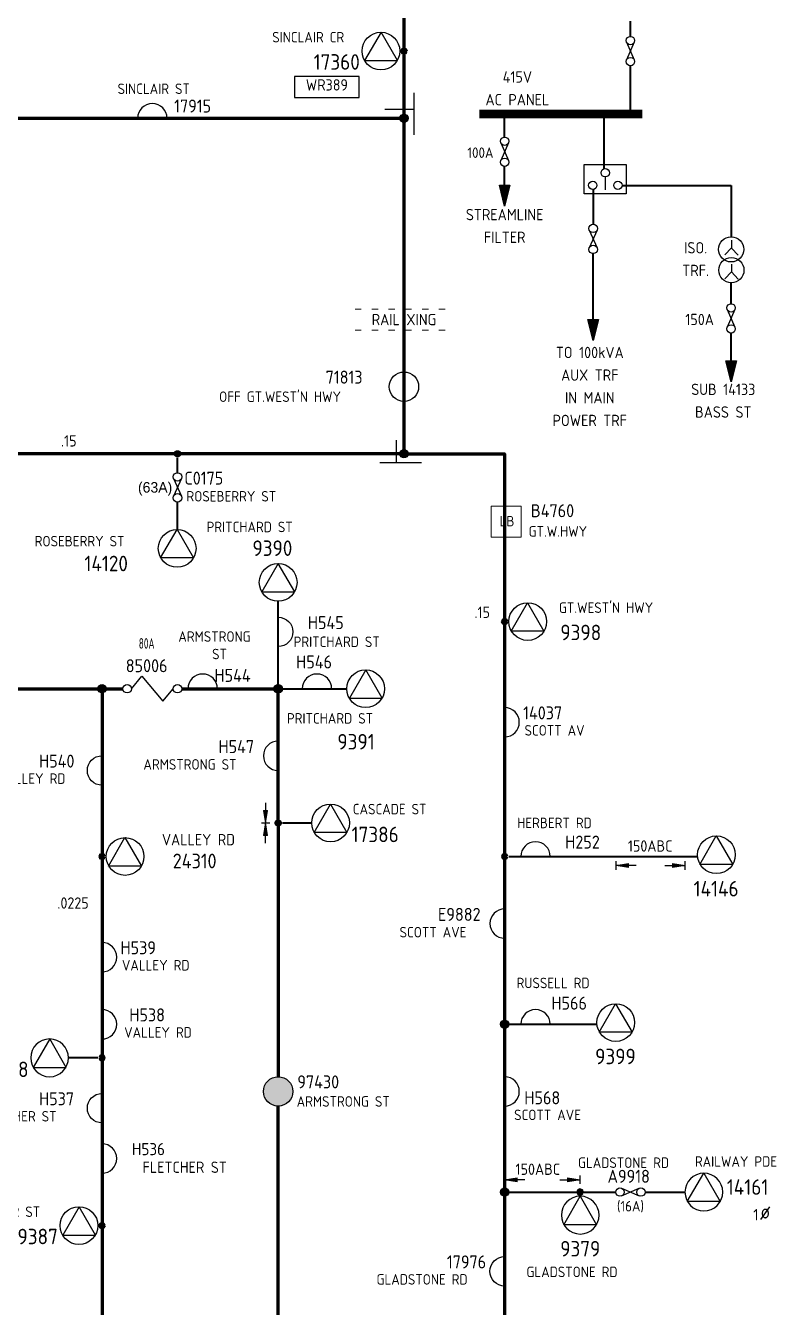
# Model space of a CAD drawing. Header units: millimetres. Extents: x 0 to 634, y -9 to 946.
# Drawn here: x 449.8 to 628.8, y 436.5 to 742.1 of the extents above; entities that cross this region are included whole.
import ezdxf
from ezdxf.enums import TextEntityAlignment as Align

# ---------------------------------------------------------------- set-up
doc = ezdxf.new("R2010")
doc.units = ezdxf.units.MM
for name, pattern in [('DASHA', [5.5, 1.5, -2.5, 1.5]), ('FILL100', [0]), ('UGCABLE', [11, 3.5, -2, 0, -2, 3.5])]:
    doc.linetypes.add(name, pattern=pattern)
doc.layers.add('EQUIPMENT', color=7, linetype='Continuous')
doc.layers.add('EQUIPMENT_X_ZONE', color=7, linetype='Continuous')
for name, color, linetype, true_color in [('NOTATION', 7, 'Continuous', 0x000000), ('RETICULATION', 7, 'Continuous', 0x000000), ('SOPS_COND_R208', 7, 'Continuous', 0x00ad00)]:
    doc.layers.add(name, color=color, linetype=linetype, true_color=true_color)
doc.styles.add('25', font='GENISO12')
doc.styles.add('DEFAULT', font='DEFAULT')
doc.styles.add('II25', font='GENISO12', dxfattribs={"width": 0.8, "oblique": 9.998114})
doc.styles.add('S25', font='GENISO12')
doc.styles.add('S29', font='GENISO12')
doc.styles.add('S35', font='GENISO12')

# ---------------------------------------------------------------- blocks, each defined once
blk = doc.blocks.new('SOPS_RETIC_ARROW_TEE')
for p, q in [((-1.22, -0.1), (1.22, -0.1)), ((1.2, -0.2), (-1.2, -0.2)), ((-1.17, -0.3), (1.17, -0.3)), ((1.15, -0.4), (-1.15, -0.4)), ((-1.12, -0.5), (1.12, -0.5)), ((1.1, -0.6), (-1.1, -0.6)), ((-1.07, -0.7), (1.07, -0.7)), ((1.05, -0.8), (-1.05, -0.8)), ((-1.02, -0.9), (1.02, -0.9)), ((1, -1), (-1, -1)), ((-0.97, -1.1), (0.97, -1.1)), ((0.95, -1.2), (-0.95, -1.2)), ((-0.92, -1.3), (0.92, -1.3)), ((0.9, -1.4), (-0.9, -1.4)), ((-0.87, -1.5), (0.87, -1.5)), ((0.85, -1.6), (-0.85, -1.6)), ((-0.82, -1.7), (0.82, -1.7)), ((0.8, -1.8), (-0.8, -1.8)), ((-0.77, -1.9), (0.77, -1.9)), ((0.75, -2), (-0.75, -2)), ((-0.72, -2.1), (0.72, -2.1)), ((0.7, -2.2), (-0.7, -2.2)), ((-0.67, -2.3), (0.67, -2.3)), ((0.65, -2.4), (-0.65, -2.4)), ((-0.62, -2.5), (0.62, -2.5)), ((0.6, -2.6), (-0.6, -2.6)), ((-0.57, -2.7), (0.57, -2.7)), ((0.55, -2.8), (-0.55, -2.8)), ((-0.52, -2.9), (0.52, -2.9)), ((0.5, -3), (-0.5, -3)), ((-0.47, -3.1), (0.47, -3.1)), ((0.45, -3.2), (-0.45, -3.2)), ((-0.42, -3.3), (0.42, -3.3)), ((0.4, -3.4), (-0.4, -3.4)), ((-0.37, -3.5), (0.37, -3.5)), ((0.35, -3.6), (-0.35, -3.6)), ((-0.32, -3.7), (0.32, -3.7)), ((0.3, -3.8), (-0.3, -3.8)), ((-0.27, -3.9), (0.27, -3.9)), ((0.25, -4), (-0.25, -4)), ((-0.22, -4.1), (0.22, -4.1)), ((0.2, -4.2), (-0.2, -4.2)), ((-0.17, -4.3), (0.17, -4.3)), ((0.15, -4.4), (-0.15, -4.4)), ((-0.12, -4.5), (0.12, -4.5)), ((0.1, -4.6), (-0.1, -4.6)), ((-0.07, -4.7), (0.07, -4.7)), ((0.05, -4.8), (-0.05, -4.8))]:
    blk.add_line(p, q)
blk.add_lwpolyline([(-1.25, 0), (1.25, 0), (0, -5)], close=True)
at = {"insert": (0, -5.63), "char_height": 2.7, "attachment_point": 2, "line_spacing_factor": 1.2, "style": 'S25'}
blk.add_mtext('STREAMLINE\\PFILTER', dxfattribs=at)
at = {"style": 'DEFAULT', "flags": 3}
blk.add_attdef('ISI_MICROGDS_OBJECT_NAME', (0, 0), '', height=2.5, dxfattribs=at)
blk = doc.blocks.new('SOPS_RETIC_ARROW_TEE$0')
for p, q in [((-1.22, -0.1), (1.22, -0.1)), ((1.2, -0.2), (-1.2, -0.2)), ((-1.17, -0.3), (1.17, -0.3)), ((1.15, -0.4), (-1.15, -0.4)), ((-1.12, -0.5), (1.12, -0.5)), ((1.1, -0.6), (-1.1, -0.6)), ((-1.07, -0.7), (1.07, -0.7)), ((1.05, -0.8), (-1.05, -0.8)), ((-1.02, -0.9), (1.02, -0.9)), ((1, -1), (-1, -1)), ((-0.97, -1.1), (0.97, -1.1)), ((0.95, -1.2), (-0.95, -1.2)), ((-0.92, -1.3), (0.92, -1.3)), ((0.9, -1.4), (-0.9, -1.4)), ((-0.87, -1.5), (0.87, -1.5)), ((0.85, -1.6), (-0.85, -1.6)), ((-0.82, -1.7), (0.82, -1.7)), ((0.8, -1.8), (-0.8, -1.8)), ((-0.77, -1.9), (0.77, -1.9)), ((0.75, -2), (-0.75, -2)), ((-0.72, -2.1), (0.72, -2.1)), ((0.7, -2.2), (-0.7, -2.2)), ((-0.67, -2.3), (0.67, -2.3)), ((0.65, -2.4), (-0.65, -2.4)), ((-0.62, -2.5), (0.62, -2.5)), ((0.6, -2.6), (-0.6, -2.6)), ((-0.57, -2.7), (0.57, -2.7)), ((0.55, -2.8), (-0.55, -2.8)), ((-0.52, -2.9), (0.52, -2.9)), ((0.5, -3), (-0.5, -3)), ((-0.47, -3.1), (0.47, -3.1)), ((0.45, -3.2), (-0.45, -3.2)), ((-0.42, -3.3), (0.42, -3.3)), ((0.4, -3.4), (-0.4, -3.4)), ((-0.37, -3.5), (0.37, -3.5)), ((0.35, -3.6), (-0.35, -3.6)), ((-0.32, -3.7), (0.32, -3.7)), ((0.3, -3.8), (-0.3, -3.8)), ((-0.27, -3.9), (0.27, -3.9)), ((0.25, -4), (-0.25, -4)), ((-0.22, -4.1), (0.22, -4.1)), ((0.2, -4.2), (-0.2, -4.2)), ((-0.17, -4.3), (0.17, -4.3)), ((0.15, -4.4), (-0.15, -4.4)), ((-0.12, -4.5), (0.12, -4.5)), ((0.1, -4.6), (-0.1, -4.6)), ((-0.07, -4.7), (0.07, -4.7)), ((0.05, -4.8), (-0.05, -4.8))]:
    blk.add_line(p, q)
blk.add_lwpolyline([(-1.25, 0), (1.25, 0), (0, -5)], close=True)
at = {"style": 'DEFAULT', "flags": 3}
blk.add_attdef('ISI_MICROGDS_OBJECT_NAME', (0, 0), '', height=2.5, dxfattribs=at)
blk = doc.blocks.new('SOPS_RETIC_ARROW_TEE$1')
for p, q in [((-1.22, -0.1), (1.22, -0.1)), ((1.2, -0.2), (-1.2, -0.2)), ((-1.17, -0.3), (1.17, -0.3)), ((1.15, -0.4), (-1.15, -0.4)), ((-1.12, -0.5), (1.12, -0.5)), ((1.1, -0.6), (-1.1, -0.6)), ((-1.07, -0.7), (1.07, -0.7)), ((1.05, -0.8), (-1.05, -0.8)), ((-1.02, -0.9), (1.02, -0.9)), ((1, -1), (-1, -1)), ((-0.97, -1.1), (0.97, -1.1)), ((0.95, -1.2), (-0.95, -1.2)), ((-0.92, -1.3), (0.92, -1.3)), ((0.9, -1.4), (-0.9, -1.4)), ((-0.87, -1.5), (0.87, -1.5)), ((0.85, -1.6), (-0.85, -1.6)), ((-0.82, -1.7), (0.82, -1.7)), ((0.8, -1.8), (-0.8, -1.8)), ((-0.77, -1.9), (0.77, -1.9)), ((0.75, -2), (-0.75, -2)), ((-0.72, -2.1), (0.72, -2.1)), ((0.7, -2.2), (-0.7, -2.2)), ((-0.67, -2.3), (0.67, -2.3)), ((0.65, -2.4), (-0.65, -2.4)), ((-0.62, -2.5), (0.62, -2.5)), ((0.6, -2.6), (-0.6, -2.6)), ((-0.57, -2.7), (0.57, -2.7)), ((0.55, -2.8), (-0.55, -2.8)), ((-0.52, -2.9), (0.52, -2.9)), ((0.5, -3), (-0.5, -3)), ((-0.47, -3.1), (0.47, -3.1)), ((0.45, -3.2), (-0.45, -3.2)), ((-0.42, -3.3), (0.42, -3.3)), ((0.4, -3.4), (-0.4, -3.4)), ((-0.37, -3.5), (0.37, -3.5)), ((0.35, -3.6), (-0.35, -3.6)), ((-0.32, -3.7), (0.32, -3.7)), ((0.3, -3.8), (-0.3, -3.8)), ((-0.27, -3.9), (0.27, -3.9)), ((0.25, -4), (-0.25, -4)), ((-0.22, -4.1), (0.22, -4.1)), ((0.2, -4.2), (-0.2, -4.2)), ((-0.17, -4.3), (0.17, -4.3)), ((0.15, -4.4), (-0.15, -4.4)), ((-0.12, -4.5), (0.12, -4.5)), ((0.1, -4.6), (-0.1, -4.6)), ((-0.07, -4.7), (0.07, -4.7)), ((0.05, -4.8), (-0.05, -4.8))]:
    blk.add_line(p, q)
blk.add_lwpolyline([(-1.25, 0), (1.25, 0), (0, -5)], close=True)
at = {"style": 'DEFAULT', "flags": 3}
blk.add_attdef('ISI_MICROGDS_OBJECT_NAME', (0, 0), '', height=2.5, dxfattribs=at)
blk = doc.blocks.new('END$MARK$8$193')
blk.add_hatch(color=0).paths.add_polyline_path([(0, 0), (-38, -6), (-38, 6)])
at = {"color": 0, "linetype": 'FILL100', "lineweight": 0}
blk.add_lwpolyline([(0, 0), (-38, -6), (-38, 6)], close=True, dxfattribs=at)
blk = doc.blocks.new('SOPS_RETIC_COND_1$31')
for p, q in [((-1, 0), (1, 0)), ((0, -4.82), (0, 0))]:
    blk.add_line(p, q)
at = {"xscale": 0.078125, "yscale": 0.078125, "zscale": 0.078125, "rotation": 90}
blk.add_blockref('END$MARK$8$193', (0, 0), dxfattribs=at)
at = {"style": 'DEFAULT', "flags": 3}
blk.add_attdef('ISI_MICROGDS_OBJECT_NAME', (0, 0), '', height=2.5, dxfattribs=at)
blk = doc.blocks.new('SOPS_RETIC_COND_1$32')
for p, q in [((0, 4.82), (0, 0)), ((-1, 0), (1, 0))]:
    blk.add_line(p, q)
at = {"xscale": 0.078125, "yscale": 0.078125, "zscale": 0.078125, "rotation": 270}
blk.add_blockref('END$MARK$8$193', (0, 0), dxfattribs=at)
at = {"style": 'DEFAULT', "flags": 3}
blk.add_attdef('ISI_MICROGDS_OBJECT_NAME', (0, 0), '', height=2.5, dxfattribs=at)
blk = doc.blocks.new('SOPS_RETIC_COND_1$33')
for p, q in [((-2, 4.82), (-2, 0)), ((-3, 0), (-1, 0)), ((-2, -4.82), (-2, 0))]:
    blk.add_line(p, q)
at = {"xscale": 0.078125, "yscale": 0.078125, "zscale": 0.078125}
for rotation in [270, 90]:
    blk.add_blockref('END$MARK$8$193', (-2, 0), dxfattribs=dict(at, rotation=rotation))
at = {"style": 'DEFAULT', "flags": 3}
blk.add_attdef('ISI_MICROGDS_OBJECT_NAME', (0, 0), '', height=2.5, dxfattribs=at)
blk = doc.blocks.new('SOPS_RETIC_COND_1$39')
for p, q in [((0, 4.82), (0, 0)), ((-1, 0), (1, 0))]:
    blk.add_line(p, q)
at = {"xscale": 0.078125, "yscale": 0.078125, "zscale": 0.078125, "rotation": 270}
blk.add_blockref('END$MARK$8$193', (0, 0), dxfattribs=at)
at = {"style": 'DEFAULT', "flags": 3}
blk.add_attdef('ISI_MICROGDS_OBJECT_NAME', (0, 0), '', height=2.5, dxfattribs=at)
blk = doc.blocks.new('SOPS_RETIC_COND_1$40')
blk.add_line((0, -4.82), (0, 0))
at = {"xscale": 0.078125, "yscale": 0.078125, "zscale": 0.078125, "rotation": 90}
blk.add_blockref('END$MARK$8$193', (0, 0), dxfattribs=at)
at = {"style": 'DEFAULT', "flags": 3}
blk.add_attdef('ISI_MICROGDS_OBJECT_NAME', (0, 0), '', height=2.5, dxfattribs=at)
blk = doc.blocks.new('SOPS_RETIC_COND_3$5')
for p, q in [((0, 4), (0, -6)), ((0, 0), (5.34, 0))]:
    blk.add_line(p, q)
at = {"style": 'DEFAULT', "flags": 3}
blk.add_attdef('ISI_MICROGDS_OBJECT_NAME', (0, 0), '', height=2.5, dxfattribs=at)
blk = doc.blocks.new('SOPS_RETIC_COND_3$6')
for p, q in [((-2, 4), (-2, -6)), ((-2, -2), (5, -2))]:
    blk.add_line(p, q)
at = {"style": 'DEFAULT', "flags": 3}
blk.add_attdef('ISI_MICROGDS_OBJECT_NAME', (0, 0), '', height=2.5, dxfattribs=at)
blk = doc.blocks.new('SOPS_SW_CHOVER')
blk.add_line((0, -2), (0, 1.06))
blk.add_lwpolyline([(-5, 2), (5, 2), (5, -5), (-5, -5)], close=True)
for centre in [(-3, 0), (3, 0), (0, -3)]:
    blk.add_circle(centre, 1)
at = {"style": 'DEFAULT', "flags": 3}
blk.add_attdef('ISI_MICROGDS_OBJECT_NAME', (0, 0), '', height=2.5, dxfattribs=at)
blk = doc.blocks.new('SOPS_SW_DO_H$0')
for p, q in [((-2.1, 0.92), (2.1, -0.92)), ((-2.1, -0.92), (2.1, 0.92))]:
    blk.add_line(p, q)
for centre in [(-2.5, 0), (2.5, 0)]:
    blk.add_circle(centre, 1)
at = {"style": 'S25'}
blk.add_attdef('LOCATION_001', (-12.51, 5.76), '', height=2.5, dxfattribs=at)
at = {"style": 'S29'}
blk.add_attdef('SWITCH_NUMBER', text='', height=3.1, dxfattribs=at).set_placement((-0.42, 1.28), align=Align.BOTTOM_CENTER)
at = {"style": 'DEFAULT', "flags": 3}
blk.add_attdef('ISI_MICROGDS_OBJECT_NAME', (0, 0), '', height=2.5, dxfattribs=at)
at = {"style": 'S25'}
blk.add_attdef('SWITCH_RATING', text='', height=2.5, dxfattribs=at).set_placement((0, -3.36), align=Align.MIDDLE_CENTER)
blk = doc.blocks.new('SOPS_SW_DO_V$1')
for p, q in [((-17.08, 2.1), (-18.92, -2.1)), ((-18.92, 2.1), (-17.08, -2.1))]:
    blk.add_line(p, q)
for centre in [(-18, 2.5), (-18, -2.5)]:
    blk.add_circle(centre, 1)
at = {"style": 'S25'}
blk.add_attdef('SWITCH_RATING', text='', height=2.5, dxfattribs=at).set_placement((-20.67, -0.21), align=Align.MIDDLE_RIGHT)
at = {"style": 'DEFAULT', "flags": 3}
blk.add_attdef('ISI_MICROGDS_OBJECT_NAME', (0, 0), '', height=2.5, dxfattribs=at)
blk = doc.blocks.new('SOPS_SW_DO_V$2')
for p, q in [((0.92, 2.1), (-0.92, -2.1)), ((-0.92, 2.1), (0.92, -2.1))]:
    blk.add_line(p, q)
for centre in [(0, 2.5), (0, -2.5)]:
    blk.add_circle(centre, 1)
at = {"style": 'DEFAULT', "flags": 3}
blk.add_attdef('ISI_MICROGDS_OBJECT_NAME', (0, 0), '', height=2.5, dxfattribs=at)
blk = doc.blocks.new('SOPS_SW_DO_V$3')
blk.add_line((-89.92, -117.62), (-88.08, -121.82))
at = {"style": 'DEFAULT', "flags": 3}
blk.add_attdef('ISI_MICROGDS_OBJECT_NAME', (0, 0), '', height=2.5, dxfattribs=at)
blk = doc.blocks.new('SOPS_SW_DO_V$4')
for p, q in [((0.92, 2.1), (-0.92, -2.1)), ((-0.92, 2.1), (0.92, -2.1))]:
    blk.add_line(p, q)
blk.add_circle((0, -2.5), 1)
at = {"style": 'DEFAULT', "flags": 3}
blk.add_attdef('ISI_MICROGDS_OBJECT_NAME', (0, 0), '', height=2.5, dxfattribs=at)
blk = doc.blocks.new('SOPS_SW_DO_V$6')
for p, q in [((0.92, 2.1), (-0.92, -2.1)), ((-0.92, 2.1), (0.92, -2.1))]:
    blk.add_line(p, q)
for centre in [(0, 2.5), (0, -2.5)]:
    blk.add_circle(centre, 1)
at = {"style": 'S29'}
blk.add_attdef('SWITCH_NUMBER', text='', height=3.1, dxfattribs=at).set_placement((1.63, 2.2), align=Align.MIDDLE_LEFT)
at = {"style": 'DEFAULT'}
blk.add_attdef('SWITCH_RATING', text='', height=2.5, dxfattribs=at).set_placement((-1.25, 0), align=Align.MIDDLE_RIGHT)
at = {"style": 'DEFAULT', "flags": 3}
blk.add_attdef('ISI_MICROGDS_OBJECT_NAME', (0, 0), '', height=2.5, dxfattribs=at)
at = {"style": 'S25'}
blk.add_attdef('LOCATION_001', (2.13, -3.38), '', height=2.5, dxfattribs=at)
blk = doc.blocks.new('SOPS_SW_L_H$10')
blk.add_lwpolyline([(3.5, 0, 1), (-3.5, 0)], format="xyb")
at = {"style": 'S25'}
for tag, p in [('LOCATION_001', (-5.8, 11.19)), ('LOCATION_002', (2.25, 7.02))]:
    blk.add_attdef(tag, p, '', height=2.5, dxfattribs=at)
at = {"style": 'S29'}
blk.add_attdef('SWITCH_NUMBER', text='', height=3.1, dxfattribs=at).set_placement((2.82, 3.17), align=Align.MIDDLE_LEFT)
at = {"style": 'DEFAULT', "flags": 3}
blk.add_attdef('ISI_MICROGDS_OBJECT_NAME', (0, 0), '', height=2.5, dxfattribs=at)
blk = doc.blocks.new('SOPS_SW_L_H$11')
blk.add_lwpolyline([(3.5, 0, 1), (-3.5, 0)], format="xyb")
at = {"style": 'S29'}
blk.add_attdef('SWITCH_NUMBER', text='', height=3.1, dxfattribs=at).set_placement((-4.96, 6.38), align=Align.MIDDLE_LEFT)
at = {"style": 'DEFAULT', "flags": 3}
blk.add_attdef('ISI_MICROGDS_OBJECT_NAME', (0, 0), '', height=2.5, dxfattribs=at)
blk = doc.blocks.new('SOPS_SW_L_H$13')
blk.add_lwpolyline([(3.5, 0, 1), (-3.5, 0)], format="xyb")
at = {"style": 'S25'}
blk.add_attdef('LOCATION_001', (-8.29, 5.77), '', height=2.5, dxfattribs=at)
at = {"style": 'S29'}
blk.add_attdef('SWITCH_NUMBER', text='', height=3.1, dxfattribs=at).set_placement((5.2, 2.9), align=Align.MIDDLE_LEFT)
at = {"style": 'DEFAULT', "flags": 3}
blk.add_attdef('ISI_MICROGDS_OBJECT_NAME', (0, 0), '', height=2.5, dxfattribs=at)
blk = doc.blocks.new('SOPS_SW_L_L$9')
blk.add_lwpolyline([(0, 3.5, 1), (0, -3.5)], format="xyb")
at = {"style": 'S29'}
blk.add_attdef('SWITCH_NUMBER', text='', height=3.1, dxfattribs=at).set_placement((-5.74, 2.2), align=Align.MIDDLE_RIGHT)
at = {"style": 'DEFAULT', "flags": 3}
blk.add_attdef('ISI_MICROGDS_OBJECT_NAME', (0, 0), '', height=2.5, dxfattribs=at)
at = {"style": 'S25'}
blk.add_attdef('LOCATION_001', (-25.05, -3.29), '', height=2.5, dxfattribs=at)
blk = doc.blocks.new('SOPS_SW_L_L$10')
blk.add_lwpolyline([(0, 3.5, -1), (0, -3.5)], format="xyb")
at = {"style": 'S29'}
blk.add_attdef('SWITCH_NUMBER', text='', height=3.1, dxfattribs=at).set_placement((15.64, 2.2), align=Align.MIDDLE_RIGHT)
at = {"style": 'DEFAULT', "flags": 3}
blk.add_attdef('ISI_MICROGDS_OBJECT_NAME', (0, 0), '', height=2.5, dxfattribs=at)
at = {"style": 'S25'}
blk.add_attdef('LOCATION_001', (3.68, -3.61), '', height=2.5, dxfattribs=at)
blk = doc.blocks.new('SOPS_SW_L_L$17')
blk.add_lwpolyline([(0, 3.5, 1), (0, -3.5)], format="xyb")
at = {"style": 'S29'}
blk.add_attdef('SWITCH_NUMBER', text='', height=3.1, dxfattribs=at).set_placement((-5.74, 2.2), align=Align.MIDDLE_RIGHT)
at = {"style": 'DEFAULT', "flags": 3}
blk.add_attdef('ISI_MICROGDS_OBJECT_NAME', (0, 0), '', height=2.5, dxfattribs=at)
at = {"style": 'S25'}
blk.add_attdef('LOCATION_001', (-32.13, -3.29), '', height=2.5, dxfattribs=at)
blk = doc.blocks.new('SOPS_SW_L_R$20')
blk.add_lwpolyline([(0, -3.5, 1), (0, 3.5)], format="xyb", close=True)
at = {"style": 'S29'}
blk.add_attdef('SWITCH_NUMBER', text='', height=3.1, rotation=180, dxfattribs=at).set_placement((4.41, 2.24), align=Align.MIDDLE_RIGHT)
at = {"style": 'DEFAULT', "flags": 3}
blk.add_attdef('ISI_MICROGDS_OBJECT_NAME', (0, 0), '', height=2.5, dxfattribs=at)
at = {"style": 'S25'}
blk.add_attdef('LOCATION_001', (30.55, -0.68), '', height=2.5, rotation=180, dxfattribs=at)
blk = doc.blocks.new('SOPS_SW_L_R$22')
blk.add_lwpolyline([(0, -3.5, 1), (0, 3.5)], format="xyb")
at = {"style": 'DEFAULT', "flags": 3}
blk.add_attdef('ISI_MICROGDS_OBJECT_NAME', (0, 0), '', height=2.5, dxfattribs=at)
at = {"style": 'S29'}
blk.add_attdef('SWITCH_NUMBER', text='', height=3.1, dxfattribs=at).set_placement((4.7, -1.53), align=Align.MIDDLE_LEFT)
at = {"style": 'S25'}
blk.add_attdef('LOCATION_001', (2.26, -6.85), '', height=2.5, dxfattribs=at)
blk = doc.blocks.new('SOPS_SW_L_R$23')
blk.add_lwpolyline([(0, -11.5, -1), (0, -4.5)], format="xyb")
at = {"style": 'DEFAULT', "flags": 3}
blk.add_attdef('ISI_MICROGDS_OBJECT_NAME', (0, 0), '', height=2.5, dxfattribs=at)
at = {"style": 'S29'}
blk.add_attdef('SWITCH_NUMBER', text='', height=3.1, dxfattribs=at).set_placement((-15.01, -5.76), align=Align.MIDDLE_LEFT)
at = {"style": 'S25'}
blk.add_attdef('LOCATION_001', (-29.44, -11.18), '', height=2.5, dxfattribs=at)
blk = doc.blocks.new('SOPS_SW_L_R$24')
for points in [[(0, -19.5, -1), (0, -12.5)], [(0, -51.5, -1), (0, -44.5)]]:
    blk.add_lwpolyline(points, format="xyb")
at = {"extrusion": (0, 0, -1), "attachment_point": 6, "text_direction": (-1, 0, 0), "line_spacing_factor": 1.2}
for s, insert, char_height, style in [('H536', (-15.01, -45.76), 2.9, 'S29'), ('FLETCHER ST', (-29.76, -50.08), 2.7, 'S25')]:
    blk.add_mtext(s, dxfattribs=dict(at, insert=insert, char_height=char_height, style=style))
at = {"style": 'DEFAULT', "flags": 3}
blk.add_attdef('ISI_MICROGDS_OBJECT_NAME', (0, 0), '', height=2.5, dxfattribs=at)
at = {"style": 'S29'}
blk.add_attdef('SWITCH_NUMBER', text='', height=3.1, rotation=180, dxfattribs=at).set_placement((-15.01, -13.76), align=Align.MIDDLE_RIGHT)
at = {"style": 'S25'}
blk.add_attdef('LOCATION_001', (-5.28, -16.68), '', height=2.5, rotation=180, dxfattribs=at)
blk = doc.blocks.new('SOPS_SW_L_R$25')
blk.add_lwpolyline([(0, -3.5, -1), (0, 3.5)], format="xyb")
at = {"style": 'S29'}
blk.add_attdef('SWITCH_NUMBER', text='', height=3.1, dxfattribs=at).set_placement((-15.01, 2.24), align=Align.MIDDLE_LEFT)
at = {"style": 'DEFAULT', "flags": 3}
blk.add_attdef('ISI_MICROGDS_OBJECT_NAME', (0, 0), '', height=2.5, dxfattribs=at)
at = {"style": 'S25'}
blk.add_attdef('LOCATION_001', (-24.84, -3.18), '', height=2.5, dxfattribs=at)
blk = doc.blocks.new('SOPS_SW_L_R$26')
blk.add_lwpolyline([(0, -15.87, 1), (0, -8.87)], format="xyb")
at = {"style": 'DEFAULT', "flags": 3}
blk.add_attdef('ISI_MICROGDS_OBJECT_NAME', (0, 0), '', height=2.5, dxfattribs=at)
at = {"style": 'S29'}
blk.add_attdef('SWITCH_NUMBER', text='', height=3.1, dxfattribs=at).set_placement((4.41, -10.13), align=Align.MIDDLE_LEFT)
at = {"style": 'S25'}
blk.add_attdef('LOCATION_001', (4.74, -15.55), '', height=2.5, dxfattribs=at)
blk = doc.blocks.new('SOPS_SW_L_R$28')
blk.add_lwpolyline([(0, -3.5, 1), (0, 3.5)], format="xyb")
at = {"style": 'S29'}
blk.add_attdef('SWITCH_NUMBER', text='', height=3.1, dxfattribs=at).set_placement((4.41, 2.24), align=Align.MIDDLE_LEFT)
at = {"style": 'DEFAULT', "flags": 3}
blk.add_attdef('ISI_MICROGDS_OBJECT_NAME', (0, 0), '', height=2.5, dxfattribs=at)
at = {"style": 'S25'}
blk.add_attdef('LOCATION_001', (4.74, -3.18), '', height=2.5, dxfattribs=at)
blk = doc.blocks.new('SOPS_SW_S_R$4')
blk.add_circle((0, 0), 3.5)
at = {"style": 'S29'}
blk.add_attdef('SWITCH_NUMBER', text='', height=3.1, dxfattribs=at).set_placement((-18.68, 2.27), align=Align.MIDDLE_LEFT)
at = {"style": 'DEFAULT', "flags": 3}
blk.add_attdef('ISI_MICROGDS_OBJECT_NAME', (0, 0), '', height=2.5, dxfattribs=at)
at = {"style": 'S25'}
blk.add_attdef('LOCATION_001', (-44.08, -3.64), '', height=2.5, dxfattribs=at)
blk = doc.blocks.new('SOPS_TRF_PM')
at = {"const_width": 2}
blk.add_lwpolyline([(-36, 1), (2.81, 1)], dxfattribs=at)
at = {"insert": (-26.96, 3.07), "char_height": 2.7, "attachment_point": 8, "line_spacing_factor": 1.2, "style": 'S25'}
blk.add_mtext('415V\\PAC PANEL', dxfattribs=at)
at = {"style": 'DEFAULT', "flags": 3}
blk.add_attdef('ISI_MICROGDS_OBJECT_NAME', (0, 0), '', height=2.5, dxfattribs=at)
blk = doc.blocks.new('SOPS_TRF_T$4')
blk.add_lwpolyline([(8.45, -2.28), (4.53, 4.5), (0.62, -2.28)], close=True)
blk.add_circle((4.5, 0), 4.5)
at = {"style": 'DEFAULT', "flags": 3}
blk.add_attdef('ISI_MICROGDS_OBJECT_NAME', (0, 0), '', height=2.5, dxfattribs=at)
at = {"style": 'S25'}
blk.add_attdef('LOCATION_001', (-14.27, -8.32), '', height=2.5, dxfattribs=at)
at = {"style": 'S35'}
blk.add_attdef('SUB_NUMBER', text='', height=3.7, dxfattribs=at).set_placement((-2.24, -12.64), align=Align.MIDDLE_LEFT)
blk = doc.blocks.new('SOPS_TRF_T$5')
blk.add_lwpolyline([(-5.19, 2.22), (-9.11, 9), (-13.02, 2.22)], close=True)
blk.add_circle((-9.14, 4.5), 4.5)
at = {"style": 'S25'}
blk.add_attdef('LOCATION_001', (-26.21, 16.46), '', height=2.5, dxfattribs=at)
at = {"style": 'S35'}
blk.add_attdef('SUB_NUMBER', text='', height=3.7, dxfattribs=at).set_placement((-15.27, 12.65), align=Align.MIDDLE_LEFT)
at = {"style": 'DEFAULT', "flags": 3}
blk.add_attdef('ISI_MICROGDS_OBJECT_NAME', (0, 0), '', height=2.5, dxfattribs=at)
blk = doc.blocks.new('SOPS_TRF_T_D$0')
blk.add_lwpolyline([(3.91, -7.78), (0, -1), (-3.91, -7.78)], close=True)
at = {"lineweight": 70}
blk.add_circle((0, 0), 0.5, dxfattribs=at)
blk.add_circle((-0.03, -5.5), 4.5)
at = {"style": 'DEFAULT', "flags": 3}
blk.add_attdef('ISI_MICROGDS_OBJECT_NAME', (0, 0), '', height=2.5, dxfattribs=at)
at = {"style": 'S35'}
blk.add_attdef('SUB_NUMBER', text='', height=3.7, rotation=180, dxfattribs=at).set_placement((-0.03, -13.5), align=Align.MIDDLE_CENTER)
at = {"style": 'S25'}
blk.add_attdef('LOCATION_001', (12.8, -17.78), '', height=2.5, rotation=180, dxfattribs=at)
blk = doc.blocks.new('SOPS_TRF_T_DE$2')
at = {"lineweight": 40}
for p, q in [((0, -4.5), (0, -1)), ((0, -18.04), (0, -11.5))]:
    blk.add_line(p, q, dxfattribs=at)
blk.add_lwpolyline([(-4.02, -24.82), (-0.11, -18.04), (3.8, -24.82)], close=True)
at = {"lineweight": 70}
blk.add_circle((0, 0), 0.5, dxfattribs=at)
blk.add_circle((-0.08, -22.54), 4.5)
at = {"style": 'DEFAULT', "flags": 3}
blk.add_attdef('ISI_MICROGDS_OBJECT_NAME', (0, 0), '', height=2.5, dxfattribs=at)
at = {"style": 'S25'}
blk.add_attdef('LOCATION_001', (-34.05, -22.07), '', height=2.5, dxfattribs=at)
at = {"style": 'S35'}
blk.add_attdef('SUB_NUMBER', text='', height=3.7, dxfattribs=at).set_placement((-22.19, -26.15), align=Align.MIDDLE_LEFT)
blk = doc.blocks.new('SOPS_TRF_T_DEL_L')
at = {"lineweight": 40}
blk.add_line((0, 0), (0, 20.85), dxfattribs=at)
for p, q in [((-1, 0), (1, 0)), ((0.98, 0.2), (-0.98, 0.2)), ((-0.92, 0.4), (0.92, 0.4)), ((0.8, 0.6), (-0.8, 0.6)), ((-0.6, 0.8), (0.6, 0.8)), ((0.98, -0.2), (-0.98, -0.2)), ((-0.92, -0.4), (0.92, -0.4)), ((0.8, -0.6), (-0.8, -0.6)), ((-0.6, -0.8), (0.6, -0.8))]:
    blk.add_line(p, q)
blk.add_circle((0, 0), 1)
at = {"style": 'DEFAULT', "flags": 3}
blk.add_attdef('ISI_MICROGDS_OBJECT_NAME', (0, 0), '', height=2.5, dxfattribs=at)
blk = doc.blocks.new('SOPS_TRF_T_L$2')
blk.add_lwpolyline([(-1.55, -2.28), (-5.47, 4.5), (-9.38, -2.28)], close=True)
blk.add_circle((-5.5, 0), 4.5)
at = {"lineweight": 70}
blk.add_circle((0, 0), 0.5, dxfattribs=at)
at = {"style": 'S25'}
blk.add_attdef('LOCATION_001', (-33.35, 2.07), '', height=2.5, dxfattribs=at)
at = {"style": 'DEFAULT', "flags": 3}
blk.add_attdef('ISI_MICROGDS_OBJECT_NAME', (0, 0), '', height=2.5, dxfattribs=at)
at = {"style": 'S35'}
blk.add_attdef('SUB_NUMBER', text='', height=3.7, dxfattribs=at).set_placement((-10.53, -2.59), align=Align.MIDDLE_RIGHT)
blk = doc.blocks.new('SOPS_TRF_T_L$3')
blk.add_lwpolyline([(-1.55, -2.28), (-5.47, 4.5), (-9.38, -2.28)], close=True)
blk.add_circle((-5.5, 0), 4.5)
at = {"style": 'S25'}
blk.add_attdef('LOCATION_001', (-3.36, 8.54), '', height=2.5, rotation=180, dxfattribs=at)
at = {"style": 'S35'}
blk.add_attdef('SUB_NUMBER', text='', height=3.7, rotation=180, dxfattribs=at).set_placement((-10.98, 1.2), align=Align.MIDDLE_LEFT)
at = {"style": 'DEFAULT', "flags": 3}
blk.add_attdef('ISI_MICROGDS_OBJECT_NAME', (0, 0), '', height=2.5, dxfattribs=at)
blk = doc.blocks.new('SOPS_TRF_T_L$6')
for points in [[(-1.55, -2.28), (-5.47, 4.5), (-9.38, -2.28)], [(-26.08, -11.09), (-10.68, -11.09), (-10.68, -6.09), (-26.08, -6.09)]]:
    blk.add_lwpolyline(points, close=True)
blk.add_circle((-5.5, 0), 4.5)
at = {"lineweight": 70}
blk.add_circle((0, 0), 0.5, dxfattribs=at)
at = {"insert": (-18.38, -6.71), "char_height": 2.7, "attachment_point": 2, "line_spacing_factor": 1.2, "style": 'S25'}
blk.add_mtext('WR389', dxfattribs=at)
at = {"style": 'S25'}
blk.add_attdef('LOCATION_001', (-31.41, 2.07), '', height=2.5, dxfattribs=at)
at = {"style": 'DEFAULT', "flags": 3}
blk.add_attdef('ISI_MICROGDS_OBJECT_NAME', (0, 0), '', height=2.5, dxfattribs=at)
at = {"style": 'S35'}
blk.add_attdef('SUB_NUMBER', text='', height=3.7, dxfattribs=at).set_placement((-10.53, -2.59), align=Align.MIDDLE_RIGHT)
blk = doc.blocks.new('SOPS_TRF_T_L$7')
for points in [[(25.55, -2.28), (29.47, 4.5), (33.38, -2.28)], [(-70.45, -58.28), (-66.53, -51.5), (-62.62, -58.28)]]:
    blk.add_lwpolyline(points, close=True)
for centre in [(29.5, 0), (-66.5, -56)]:
    blk.add_circle(centre, 4.5)
at = {"lineweight": 70}
for centre in [(24, 0), (-72, -56)]:
    blk.add_circle(centre, 0.5, dxfattribs=at)
at = {"attachment_point": 6, "line_spacing_factor": 1.2}
for s, insert, char_height, style in [('VALLEY RD', (-40.3, -51.98), 2.7, 'S25'), ('24310', (-44.69, -57.07), 3.5, 'S35')]:
    blk.add_mtext(s, dxfattribs=dict(at, insert=insert, char_height=char_height, style=style))
at = {"style": 'S25'}
blk.add_attdef('LOCATION_001', (36.93, 2.07), '', height=2.5, dxfattribs=at)
at = {"style": 'DEFAULT', "flags": 3}
blk.add_attdef('ISI_MICROGDS_OBJECT_NAME', (0, 0), '', height=2.5, dxfattribs=at)
at = {"style": 'S35'}
blk.add_attdef('SUB_NUMBER', text='', height=3.7, dxfattribs=at).set_placement((47.03, -2.59), align=Align.MIDDLE_RIGHT)
blk = doc.blocks.new('SOPS_TRF_T_LEL$4')
at = {"lineweight": 40}
blk.add_line((1, 0), (46.02, 0), dxfattribs=at)
blk.add_lwpolyline([(10.86, 0, 1), (3.86, 0)], format="xyb")
blk.add_lwpolyline([(46.55, -1.87), (50.47, 4.91), (54.38, -1.87)], close=True)
blk.add_circle((50.5, 0.41), 4.5)
at = {"lineweight": 70}
blk.add_circle((0, 0), 0.5, dxfattribs=at)
at = {"style": 'S25'}
blk.add_attdef('LOCATION_001', (2.99, 6.75), '', height=2.5, dxfattribs=at)
at = {"style": 'S29'}
blk.add_attdef('SWITCH_NUMBER', text='', height=3.1, dxfattribs=at).set_placement((22.69, 3.43), align=Align.MIDDLE_RIGHT)
at = {"style": 'DEFAULT', "flags": 3}
blk.add_attdef('ISI_MICROGDS_OBJECT_NAME', (0, 0), '', height=2.5, dxfattribs=at)
at = {"style": 'S35'}
blk.add_attdef('SUB_NUMBER', text='', height=3.7, dxfattribs=at).set_placement((50.42, -5.82), align=Align.TOP_CENTER)
blk = doc.blocks.new('SOPS_TRF_T_LEL$5')
at = {"lineweight": 40}
blk.add_line((1, 0), (22.02, 0), dxfattribs=at)
blk.add_lwpolyline([(10.86, 0, 1), (3.86, 0)], format="xyb")
blk.add_lwpolyline([(22.55, -1.87), (26.47, 4.91), (30.38, -1.87)], close=True)
blk.add_circle((26.5, 0.41), 4.5)
at = {"style": 'S25'}
blk.add_attdef('LOCATION_001', (2.84, 8.6), '', height=2.5, dxfattribs=at)
at = {"style": 'S29'}
blk.add_attdef('SWITCH_NUMBER', text='', height=3.1, dxfattribs=at).set_placement((19.62, 5.04), align=Align.MIDDLE_RIGHT)
at = {"style": 'DEFAULT', "flags": 3}
blk.add_attdef('ISI_MICROGDS_OBJECT_NAME', (0, 0), '', height=2.5, dxfattribs=at)
at = {"style": 'S35'}
blk.add_attdef('SUB_NUMBER', text='', height=3.7, dxfattribs=at).set_placement((26.42, -5.82), align=Align.TOP_CENTER)
blk = doc.blocks.new('SOPS_TRF_T_RE$6')
at = {"lineweight": 40}
blk.add_line((1, -12.2), (8, -12.2), dxfattribs=at)
blk.add_lwpolyline([(8.55, -14.48), (12.47, -7.7), (16.38, -14.48)], close=True)
blk.add_circle((12.5, -12.2), 4.5)
at = {"lineweight": 70}
blk.add_circle((0, -12.2), 0.5, dxfattribs=at)
at = {"style": 'DEFAULT', "flags": 3}
blk.add_attdef('ISI_MICROGDS_OBJECT_NAME', (0, 0), '', height=2.5, dxfattribs=at)
at = {"style": 'S25'}
blk.add_attdef('LOCATION_001', (44.05, -7.65), '', height=2.5, rotation=180, dxfattribs=at)
at = {"style": 'S35'}
blk.add_attdef('SUB_NUMBER', text='', height=3.7, rotation=180, dxfattribs=at).set_placement((17.51, -14.94), align=Align.MIDDLE_RIGHT)
blk = doc.blocks.new('SOPS_TRF_T_RE$10')
at = {"lineweight": 40}
blk.add_line((1, -12.2), (8, -12.2), dxfattribs=at)
blk.add_lwpolyline([(8.55, -14.48), (12.47, -7.7), (16.38, -14.48)], close=True)
blk.add_circle((12.5, -12.2), 4.5)
at = {"lineweight": 70}
blk.add_circle((0, -12.2), 0.5, dxfattribs=at)
at = {"style": 'DEFAULT', "flags": 3}
blk.add_attdef('ISI_MICROGDS_OBJECT_NAME', (0, 0), '', height=2.5, dxfattribs=at)
at = {"style": 'S25'}
blk.add_attdef('LOCATION_001', (17.8, -10.15), '', height=2.5, dxfattribs=at)
at = {"style": 'S35'}
blk.add_attdef('SUB_NUMBER', text='', height=3.7, dxfattribs=at).set_placement((17.51, -14.94), align=Align.MIDDLE_LEFT)
blk = doc.blocks.new('SOPS_TRF_VT')
at = {"linetype": 'UGCABLE', "lineweight": 40}
blk.add_line((2.95, 123.54), (2.95, 120.62), dxfattribs=at)
at = {"lineweight": 40}
for p, q in [((2.91, 114.81), (2.89, 118.48)), ((2.95, 108.81), (2.95, 96.03)), ((2.95, 64.03), (2.95, 67.67)), ((2.95, 46.28), (2.95, 57.03)), ((-27.05, 40.03), (-27.05, 44.53)), ((-3.28, 32.5), (-3.28, 44.53)), ((-27.05, 28.53), (-27.05, 33.03)), ((-5.94, 27.53), (-5.94, 19.25)), ((0.95, 28.46), (26.95, 28.46)), ((26.95, 28.46), (26.95, 16.27)), ((-5.94, -3.47), (-5.94, 12.25)), ((26.95, 0.3), (26.95, 5.31)), ((26.95, -13.33), (26.95, -6.7))]:
    blk.add_line(p, q, dxfattribs=at)
for p, q in [((27.05, 13.58), (28.61, 11.87)), ((27.05, 7.92), (28.61, 6.2)), ((27.87, -1.1), (26.03, -5.3)), ((26.27, -15.63), (27.62, -15.63))]:
    blk.add_line(p, q)
for points in [[(27.05, 15.46), (27.05, 13.6), (25.44, 11.93)], [(27.05, 9.77), (27.05, 7.92), (25.44, 6.24)]]:
    blk.add_lwpolyline(points)
blk.add_polyline3d([(2.95, 89.03, 0), (2.95, 85.27, 0), (2.95, 96.03, 0)], dxfattribs=at)
for centre, radius in [((2.95, 63.03), 1), ((26.96, 13.27), 3), ((27.01, 8.31), 3), ((26.95, -0.7), 1), ((26.95, -5.7), 1)]:
    blk.add_circle(centre, radius)
at = {"char_height": 2.7, "line_spacing_factor": 1.2, "style": 'S25'}
for s, insert, attachment_point in [('ISO.\\PTRF.', (18.49, 15), 2), ('150A', (22.85, -3.45), 6), ('TO 100kVA\\PAUX TRF\\PIN MAIN\\PPOWER TRF', (-6.75, -19.41), 5), ('SUB 14133\\PBASS ST', (25.08, -18.76), 2)]:
    blk.add_mtext(s, dxfattribs=dict(at, insert=insert, attachment_point=attachment_point))
at = {"style": 'DEFAULT', "flags": 3}
blk.add_attdef('ISI_MICROGDS_OBJECT_NAME', (0, 0), '', height=2.5, dxfattribs=at)
blk = doc.blocks.new('SOPS_SW_SM_H$0')
blk.add_lwpolyline([(-5, 0), (-2.5, 3), (2.5, -3), (5, 0)])
for centre in [(-6, 0), (6, 0)]:
    blk.add_circle(centre, 1)
at = {"style": 'II25', "width": 0.716}
blk.add_attdef('SWITCH_RATING', text='', height=2.5, dxfattribs=at).set_placement((-1.36, 8.8), align=Align.BOTTOM_CENTER)
at = {"style": 'S29'}
blk.add_attdef('SWITCH_NUMBER', text='', height=3.1, dxfattribs=at).set_placement((-1.36, 3), align=Align.BOTTOM_CENTER)
at = {"style": 'DEFAULT', "flags": 3}
blk.add_attdef('ISI_MICROGDS_OBJECT_NAME', (0, 0), '', height=2.5, dxfattribs=at)
blk = doc.blocks.new('SOPS_SW_LB_R$2')
at = {"lineweight": 20}
blk.add_lwpolyline([(3.95, -0.12), (3.95, 3.55), (-3.2, 3.55), (-3.2, -3.86), (3.95, -3.86)], close=True, dxfattribs=at)
at = {"color": 18, "true_color": 0x000000, "insert": (0.57, -0.07), "char_height": 2.5, "attachment_point": 5, "line_spacing_factor": 1.2, "style": '25'}
blk.add_mtext('LB', dxfattribs=at)
at = {"color": 18, "true_color": 0x000000, "style": 'S29'}
blk.add_attdef('SWITCH_NUMBER', text='', height=3.1, dxfattribs=at).set_placement((6.24, 2.43), align=Align.MIDDLE_LEFT)
at = {"style": 'DEFAULT', "flags": 3}
blk.add_attdef('ISI_MICROGDS_OBJECT_NAME', (0, 0), '', height=2.5, dxfattribs=at)
at = {"color": 18, "true_color": 0x000000, "style": 'S25'}
blk.add_attdef('LOCATION_001', (5.71, -3.74), '', height=2.5, dxfattribs=at)
blk = doc.blocks.new('SOPS_SW_S_R_O$2')
at = {"true_color": 0xaeff39}
h = blk.add_hatch(color=60, dxfattribs=at)
edge = h.paths.add_edge_path()
edge.add_arc((0, 0), 3.5, 0, 360)
at = {"color": 7, "lineweight": -3}
blk.add_circle((0, 0), 3.5, dxfattribs=at)
at = {"color": 1, "style": 'S29'}
blk.add_attdef('SWITCH_NUMBER', text='', height=3.1, dxfattribs=at).set_placement((4.58, 2.27), align=Align.MIDDLE_LEFT)
at = {"style": 'DEFAULT', "flags": 3}
blk.add_attdef('ISI_MICROGDS_OBJECT_NAME', (0, 0), '', height=2.5, dxfattribs=at)
at = {"color": 1, "style": 'S25'}
blk.add_attdef('LOCATION_001', (4.41, -3.64), '', height=2.5, dxfattribs=at)

msp = doc.modelspace()

# ---------------------------------------------------------------- linework, layer by layer
at = {"layer": 'NOTATION', "linetype": 'DASHA', "lineweight": 0}
for p, q in [((528.33, 674.5), (551.54, 674.5)), ((528.33, 669.5), (551.54, 669.5))]:
    msp.add_line(p, q, dxfattribs=at)
at = {"layer": 'NOTATION'}
msp.add_line((625.12, 457.46), (627.2, 460.47), dxfattribs=at)
msp.add_lwpolyline([(626.16, 459.89, 0.067491), (626.01, 459.87, 0.063596), (625.86, 459.81, 0.070277), (625.7, 459.69, 0.060813), (625.56, 459.5, 0.06853), (625.45, 459.22, 0.062558), (625.41, 458.89, 0.062558), (625.45, 458.56, 0.06853), (625.56, 458.28, 0.060813), (625.7, 458.1, 0.070277), (625.86, 457.98, 0.063596), (626.01, 457.91, 0.067491), (626.16, 457.89, 0.067491), (626.31, 457.91, 0.063596), (626.46, 457.98, 0.070277), (626.61, 458.1, 0.060813), (626.75, 458.28, 0.06853), (626.87, 458.56, 0.062558), (626.91, 458.89, 0.062558), (626.87, 459.22, 0.06853), (626.75, 459.5, 0.060813), (626.61, 459.69, 0.070277), (626.46, 459.81, 0.063596), (626.31, 459.87, 0.067491)], format="xyb", close=True, dxfattribs=at)
at = {"layer": 'RETICULATION'}
for centre, radius in [((540, 720), 1), ((540, 720), 0.9), ((540, 720), 0.8), ((540, 720), 0.7), ((540, 720), 0.6), ((540, 720), 0.5), ((540, 720), 0.4), ((540, 720), 0.3), ((540, 720), 0.2), ((540, 640), 1), ((540, 640), 0.9), ((540, 640), 0.8), ((540, 640), 0.7), ((540, 640), 0.6), ((540, 640), 0.5), ((540, 640), 0.4), ((540, 640), 0.3), ((540, 640), 0.2), ((468, 584), 1), ((468, 584), 0.9), ((468, 584), 0.8), ((468, 584), 0.7), ((468, 584), 0.6), ((468, 584), 0.5), ((468, 584), 0.4), ((468, 584), 0.3), ((468, 584), 0.2), ((564, 504), 1), ((564, 504), 0.9), ((564, 504), 0.8), ((564, 504), 0.7), ((564, 504), 0.6), ((564, 504), 0.5), ((564, 504), 0.4), ((564, 504), 0.3), ((564, 504), 0.2), ((564, 464), 1), ((564, 464), 0.9), ((564, 464), 0.8), ((564, 464), 0.7), ((564, 464), 0.6), ((564, 464), 0.5), ((564, 464), 0.4), ((564, 464), 0.3), ((564, 464), 0.2)]:
    msp.add_circle(centre, radius, dxfattribs=at)
at = {"layer": 'SOPS_COND_R208', "lineweight": 70}
for p, q in [((476.5, 720), (540, 720)), ((540, 640), (360, 640)), ((468, 584), (473, 584)), ((487, 584), (510, 584)), ((510, 552), (510, 584)), ((510, 552), (510, 491.5))]:
    msp.add_line(p, q, dxfattribs=at)
at = {"layer": 'SOPS_COND_R208', "lineweight": 40}
for p, q in [((510.64, 584), (526.36, 584)), ((564, 464), (590.5, 464)), ((597.5, 464), (607, 464))]:
    msp.add_line(p, q, dxfattribs=at)
at = {"layer": 'SOPS_COND_R208', "lineweight": 70}
for points in [[(540, 856), (540, 640), (564, 640), (564, 419.66)], [(317, 736), (414, 736), (414, 720), (476.5, 720)], [(423.5, 584), (468, 584), (468, 336), (393.5, 336)], [(468, 336), (540, 336), (540, 432), (510, 432), (510, 484.5)]]:
    msp.add_lwpolyline(points, dxfattribs=at)

# ---------------------------------------------------------------- block references
at = {"layer": 'EQUIPMENT'}
for name, p in [('SOPS_TRF_VT', (591.05, 675.47)), ('SOPS_SW_DO_V$4', (594, 736)), ('SOPS_TRF_PM', (594, 720)), ('SOPS_RETIC_ARROW_TEE', (564, 704)), ('SOPS_SW_DO_V$2', (585.11, 691.23)), ('SOPS_SW_DO_V$3', (707, 792)), ('SOPS_RETIC_ARROW_TEE$1', (585.11, 672)), ('SOPS_RETIC_ARROW_TEE$0', (618, 662.14)), ('SOPS_TRF_T_DEL_L', (510, 584)), ('SOPS_RETIC_COND_1$33', (509, 552))]:
    msp.add_blockref(name, p, dxfattribs=at)
for name, p, values in [('SOPS_TRF_T_L$6', (540, 736), {'SUB_NUMBER': '17360', 'LOCATION_001': 'SINCLAIR CR'}), ('SOPS_SW_L_H$13', (480, 720), {'LOCATION_001': 'SINCLAIR ST', 'SWITCH_NUMBER': '17915'}), ('SOPS_SW_DO_V$1', (582, 712), {'SWITCH_RATING': '100A'}), ('SOPS_SW_S_R$4', (540, 656), {'LOCATION_001': "OFF GT.WEST'N HWY", 'SWITCH_NUMBER': '71813'}), ('SOPS_TRF_T_DE$2', (486, 640), {'SUB_NUMBER': '14120', 'LOCATION_001': 'ROSEBERRY ST'}), ('SOPS_SW_DO_V$6', (486, 632), {'SWITCH_NUMBER': 'C0175', 'LOCATION_001': 'ROSEBERRY ST', 'SWITCH_RATING': '(63A)'}), ('SOPS_SW_LB_R$2', (564, 624), {'SWITCH_NUMBER': 'B4760', 'LOCATION_001': 'GT.W.HWY'}), ('SOPS_TRF_T$5', (519.14, 604.85), {'SUB_NUMBER': '9390', 'LOCATION_001': 'PRITCHARD ST'}), ('SOPS_TRF_T_L$7', (540, 600), {'SUB_NUMBER': '9398', 'LOCATION_001': "GT.WEST'N HWY"}), ('SOPS_SW_L_L$10', (510, 597.55), {'SWITCH_NUMBER': 'H545', 'LOCATION_001': 'PRITCHARD ST'}), ('SOPS_SW_SM_H$0', (480, 584), {'SWITCH_NUMBER': '85006', 'SWITCH_RATING': '80A'}), ('SOPS_SW_L_H$10', (492, 584), {'LOCATION_001': 'ARMSTRONG', 'SWITCH_NUMBER': 'H544', 'LOCATION_002': 'ST'}), ('SOPS_SW_L_H$11', (519.25, 584), {'SWITCH_NUMBER': 'H546'}), ('SOPS_TRF_T$4', (526.36, 584), {'SUB_NUMBER': '9391', 'LOCATION_001': 'PRITCHARD ST'}), ('SOPS_SW_L_R$28', (564, 576), {'SWITCH_NUMBER': '14037', 'LOCATION_001': 'SCOTT AV'}), ('SOPS_SW_L_L$17', (510, 568), {'SWITCH_NUMBER': 'H547', 'LOCATION_001': 'ARMSTRONG ST'}), ('SOPS_SW_L_R$25', (468, 564.5), {'SWITCH_NUMBER': 'H540', 'LOCATION_001': 'VALLEY RD'}), ('SOPS_TRF_T_RE$10', (510, 564.2), {'LOCATION_001': 'CASCADE ST', 'SUB_NUMBER': '17386'}), ('SOPS_TRF_T_LEL$4', (564, 544), {'SWITCH_NUMBER': 'H252', 'LOCATION_001': 'HERBERT RD', 'SUB_NUMBER': '14146'}), ('SOPS_SW_L_L$9', (564, 528), {'SWITCH_NUMBER': 'E9882', 'LOCATION_001': 'SCOTT AVE'}), ('SOPS_SW_L_R$26', (468, 532.37), {'SWITCH_NUMBER': 'H539', 'LOCATION_001': 'VALLEY RD'}), ('SOPS_TRF_T_LEL$5', (564, 504), {'SWITCH_NUMBER': 'H566', 'LOCATION_001': 'RUSSELL RD', 'SUB_NUMBER': '9399'}), ('SOPS_SW_L_R$22', (564, 488), {'SWITCH_NUMBER': 'H568', 'LOCATION_001': 'SCOTT AVE'}), ('SOPS_SW_L_R$23', (468, 492), {'SWITCH_NUMBER': 'H537', 'LOCATION_001': 'FLETCHER ST'}), ('SOPS_SW_DO_H$0', (594, 464), {'SWITCH_RATING': '(16A)', 'SWITCH_NUMBER': 'A9918', 'LOCATION_001': 'GLADSTONE RD'}), ('SOPS_TRF_T_L$2', (468, 456), {'SUB_NUMBER': '9387', 'LOCATION_001': 'FLETCHER ST'})]:
    msp.add_blockref(name, p, dxfattribs=at).add_auto_attribs(values)
for name, p, rotation in [('SOPS_RETIC_COND_3$6', (540.41, 720.04), 180), ('SOPS_SW_CHOVER', (588, 704), 180), ('SOPS_RETIC_COND_3$5', (538.21, 637.94), 90), ('SOPS_RETIC_COND_1$31', (590.56, 541.85), 90), ('SOPS_RETIC_COND_1$32', (607.03, 541.85), 90), ('SOPS_RETIC_COND_1$39', (581.97, 466.95), 90), ('SOPS_RETIC_COND_1$40', (564, 466.9), 90)]:
    msp.add_blockref(name, p, dxfattribs=dict(at, rotation=rotation))
at = {"layer": 'EQUIPMENT', "extrusion": (0, 0, -1)}
ref = msp.add_blockref('SOPS_SW_L_R$24', (-468, 520), dxfattribs=dict(at, zscale=-1))
ref.add_attrib('SWITCH_NUMBER', 'H538', dxfattribs={"layer": '0', "height": 3.1, "style": 'S29'}).set_placement((483.01, 506.24), align=Align.MIDDLE_RIGHT)
ref.add_attrib('LOCATION_001', 'VALLEY RD', (473.28, 500.82), dxfattribs={"layer": '0', "height": 2.5, "style": 'S25'})
ref = msp.add_blockref('SOPS_TRF_T_RE$6', (-468, 508.2), dxfattribs=dict(at, zscale=-0.9999999999999998))
ref.add_attrib('LOCATION_001', 'FITZGERALD ST', (423.95, 498.05), dxfattribs={"layer": '0', "height": 2.5, "style": 'S25'})
ref.add_attrib('SUB_NUMBER', '9388', dxfattribs={"layer": '0', "height": 3.7, "style": 'S35'}).set_placement((450.49, 493.26), align=Align.MIDDLE_RIGHT)
ref = msp.add_blockref('SOPS_TRF_T_L$3', (-606, 464), dxfattribs=dict(at, zscale=-1))
ref.add_attrib('SUB_NUMBER', '14161', dxfattribs={"layer": '0', "height": 3.7, "style": 'S35'}).set_placement((616.98, 465.2), align=Align.MIDDLE_LEFT)
ref.add_attrib('LOCATION_001', 'RAILWAY PDE', (609.36, 470.04), dxfattribs={"layer": '0', "height": 2.5, "style": 'S25'})
ref = msp.add_blockref('SOPS_TRF_T_D$0', (-582, 464), dxfattribs=dict(at, zscale=-1))
ref.add_attrib('SUB_NUMBER', '9379', dxfattribs={"layer": '0', "height": 3.7, "style": 'S35'}).set_placement((582.03, 450.5), align=Align.MIDDLE_CENTER)
ref.add_attrib('LOCATION_001', 'GLADSTONE RD', (569.2, 443.72), dxfattribs={"layer": '0', "height": 2.5, "style": 'S25'})
ref = msp.add_blockref('SOPS_SW_L_R$20', (-564, 445.11), dxfattribs=dict(at, zscale=-1))
ref.add_attrib('SWITCH_NUMBER', '17976', dxfattribs={"layer": '0', "height": 3.1, "style": 'S29'}).set_placement((559.59, 447.35), align=Align.MIDDLE_RIGHT)
ref.add_attrib('LOCATION_001', 'GLADSTONE RD', (533.45, 441.94), dxfattribs={"layer": '0', "height": 2.5, "style": 'S25'})
at = {"layer": 'EQUIPMENT_X_ZONE'}
msp.add_blockref('SOPS_SW_S_R_O$2', (510, 488), dxfattribs=at).add_auto_attribs({'LOCATION_001': 'ARMSTRONG ST', 'SWITCH_NUMBER': '97430'})

# ---------------------------------------------------------------- texts
at = {"layer": 'NOTATION', "char_height": 2.7, "attachment_point": 5, "line_spacing_factor": 1.2, "style": 'S25'}
for s, insert in [('RAIL XING', (540, 672)), ('1', (623.9, 458.62))]:
    msp.add_mtext(s, dxfattribs=dict(at, insert=insert))
at = {"layer": 'SOPS_COND_R208', "color": 7, "char_height": 2.7, "attachment_point": 5, "line_spacing_factor": 1.2, "style": 'S25'}
for s, insert in [('.15', (460.08, 643.08)), ('.15', (558.66, 602.21)), ('150ABC', (598.7, 546.5)), ('.0225', (461.1, 532.91)), ('150ABC', (571.91, 469.45))]:
    msp.add_mtext(s, dxfattribs=dict(at, insert=insert))

doc.saveas('drawing.dxf')
